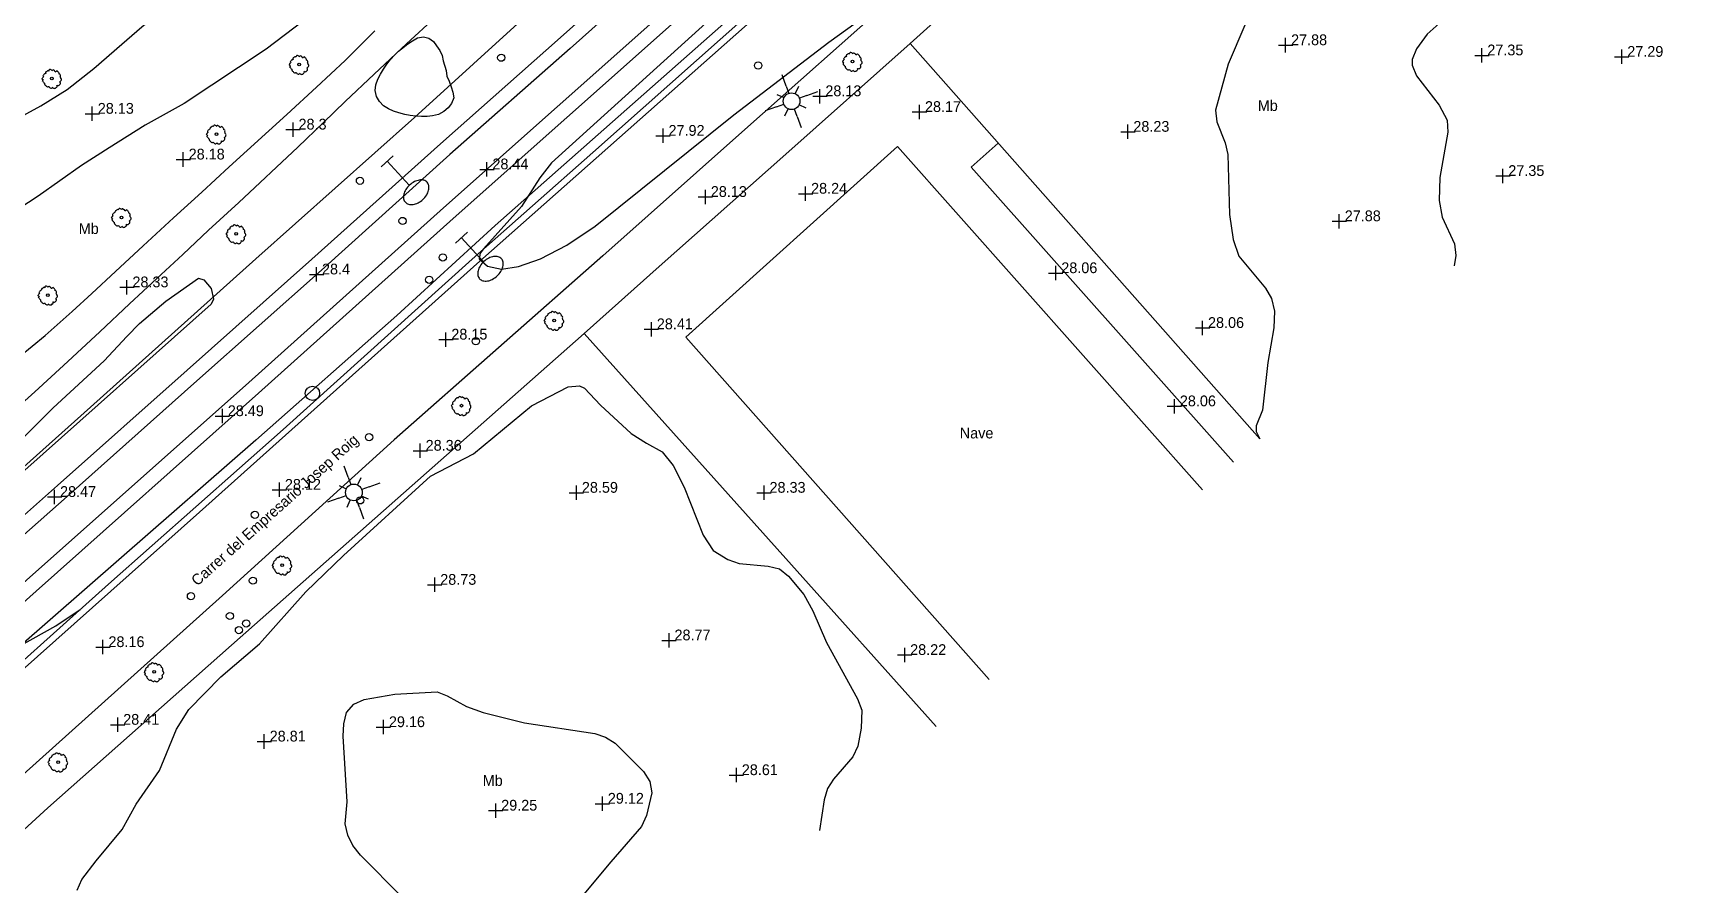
# Model space of a CAD drawing. Extents: x 471511 to 473316, y 4381952 to 4383346.
# Drawn here: x 471870.6 to 471986.8, y 4382256.7 to 4382316 of the extents above; entities that cross this region are included whole.
import ezdxf
from ezdxf.enums import TextEntityAlignment as Align

# ---------------------------------------------------------------- set-up
doc = ezdxf.new("R2010")
doc.units = 0
doc.header["$LTSCALE"] = 4
doc.header["$MEASUREMENT"] = 0
doc.header["$PDMODE"] = 2
doc.header["$PDSIZE"] = 0.5
doc.layers.get('0').update_dxf_attribs({"linetype": 'CONTINUOUS'})
for name, color, linetype in [('100', 31, 'CONTINUOUS'), ('101', 34, 'CONTINUOUS'), ('206', 252, 'CONTINUOUS'), ('222', 7, 'CONTINUOUS'), ('290', 253, 'CONTINUOUS'), ('410', 201, 'CONTINUOUS'), ('411', 12, 'CONTINUOUS'), ('424', 7, 'CONTINUOUS'), ('444', 7, 'CONTINUOUS'), ('505', 60, 'CONTINUOUS'), ('7101', 7, 'CONTINUOUS'), ('7202', 7, 'CONTINUOUS'), ('7400', 2, 'CONTINUOUS'), ('7403', 1, 'CONTINUOUS'), ('7440', 7, 'CONTINUOUS'), ('7515', 53, 'CONTINUOUS'), ('7532', 53, 'CONTINUOUS'), ('8405', 7, 'CONTINUOUS'), ('8444', 7, 'CONTINUOUS')]:
    doc.layers.add(name, color=color, linetype=linetype)

# ---------------------------------------------------------------- blocks, each defined once
blk = doc.blocks.new('STRAFIC')
at = {"color": 1}
blk.add_lwpolyline([(-0.03, 3.64, 0.07), (-0.44, 3.59, 0.08), (-0.76, 3.44, 0.11), (-0.99, 3.21, 0.14), (-1.06, 2.96, 0.14), (-0.99, 2.71, 0.11), (-0.76, 2.48, 0.08), (-0.44, 2.33, 0.07), (-0.03, 2.28, 0.07), (0.38, 2.33, 0.08), (0.7, 2.48, 0.11), (0.93, 2.71, 0.14), (1, 2.96, 0.14), (0.93, 3.21, 0.11), (0.7, 3.44, 0.08), (0.38, 3.59, 0.07)], format="xyb", close=True, dxfattribs=at)
for points in [[(0, 0), (0, 2.25)], [(-0.56, 0), (0.56, 0)]]:
    blk.add_lwpolyline(points, dxfattribs=at)
blk = doc.blocks.new('MOJON')
blk.add_circle((0, 0), 0.25)
blk = doc.blocks.new('POSTE')
at = {"color": 7}
blk.add_circle((0, 0), 0.5, dxfattribs=at)
blk = doc.blocks.new('ARBOL')
at = {"color": 3}
for p, q in [((-1.26, 0.07), (-1.27, -0.01)), ((-1.23, 0.15), (-1.26, 0.07)), ((-1.17, 0.24), (-1.23, 0.15)), ((-1.18, 0.48), (-1.21, 0.39)), ((-1.21, 0.39), (-1.2, 0.31)), ((-1.2, 0.31), (-1.16, 0.22)), ((-1.11, 0.55), (-1.18, 0.48)), ((-1.03, 0.59), (-1.11, 0.55)), ((-1.01, 0.67), (-1.03, 0.59)), ((-0.96, 0.76), (-1.01, 0.67)), ((-0.92, 0.97), (-0.96, 0.88)), ((-0.96, 0.88), (-0.96, 0.7)), ((-0.85, 1.04), (-0.92, 0.97)), ((-0.77, 1.08), (-0.85, 1.04)), ((-0.7, 1.09), (-0.77, 1.08)), ((-0.5, 1.09), (-0.7, 1.09)), ((-0.49, 1.11), (-0.5, 1.08)), ((-0.46, 1.23), (-0.49, 1.11)), ((-0.38, 1.32), (-0.46, 1.23)), ((-0.31, 1.35), (-0.38, 1.32)), ((-0.23, 1.36), (-0.31, 1.35)), ((-0.11, 1.36), (-0.23, 1.36)), ((0, 1.35), (-0.11, 1.36)), ((0.07, 1.26), (0, 1.35)), ((0.12, 1.18), (0.07, 1.26)), ((0.17, 1.25), (0.12, 1.16)), ((0.12, 1.16), (0.12, 1.16)), ((0.24, 1.31), (0.17, 1.25)), ((0.32, 1.32), (0.24, 1.31)), ((0.39, 1.31), (0.32, 1.32)), ((0.55, 1.31), (0.39, 1.31)), ((0.62, 1.26), (0.55, 1.31)), ((0.7, 1.22), (0.62, 1.26)), ((0.76, 1.14), (0.7, 1.22)), ((0.77, 0.97), (0.7, 0.98)), ((0.77, 1.05), (0.76, 1.14)), ((0.77, 0.97), (0.77, 1.05)), ((0.86, 0.95), (0.77, 0.97)), ((0.96, 0.93), (0.86, 0.95)), ((1.03, 0.87), (0.96, 0.93)), ((1.07, 0.79), (1.03, 0.87)), ((1.08, 0.7), (1.07, 0.79)), ((1.1, 0.49), (1.07, 0.51)), ((1.08, 0.6), (1.08, 0.7)), ((1.09, 0.52), (1.08, 0.6)), ((1.17, 0.48), (1.1, 0.49)), ((1.25, 0.41), (1.17, 0.48)), ((1.29, 0.32), (1.25, 0.41)), ((1.3, 0.24), (1.29, 0.32)), ((1.3, 0.15), (1.3, 0.24)), ((1.31, 0.06), (1.3, 0.15)), ((1.31, -0.03), (1.31, 0.06)), ((-1.27, -0.01), (-1.26, -0.13)), ((-1.26, -0.13), (-1.26, -0.21)), ((-1.26, -0.21), (-1.23, -0.3)), ((-1.23, -0.3), (-1.16, -0.32)), ((-1.16, -0.32), (-1.08, -0.34)), ((-1.08, -0.34), (-1.01, -0.35)), ((-1.01, -0.35), (-0.95, -0.35)), ((-0.96, -0.38), (-1.01, -0.49)), ((-1.01, -0.49), (-1, -0.58)), ((-1, -0.58), (-0.96, -0.66)), ((-0.96, -0.66), (-0.96, -0.74)), ((-0.96, -0.74), (-0.88, -0.8)), ((-0.88, -0.8), (-0.8, -0.81)), ((-0.8, -0.81), (-0.72, -0.81)), ((-0.76, -0.81), (-0.75, -0.9)), ((-0.75, -0.9), (-0.73, -0.98)), ((-0.73, -0.98), (-0.68, -1.07)), ((-0.68, -1.07), (-0.61, -1.15)), ((-0.61, -1.15), (-0.53, -1.14)), ((-0.53, -1.14), (-0.45, -1.12)), ((-0.45, -1.12), (-0.37, -1.07)), ((-0.37, -1.05), (-0.37, -1.15)), ((-0.37, -1.15), (-0.27, -1.21)), ((-0.27, -1.21), (-0.19, -1.22)), ((-0.19, -1.22), (-0.07, -1.22)), ((-0.07, -1.22), (0.01, -1.25)), ((0.01, -1.25), (0.08, -1.22)), ((0.08, -1.22), (0.16, -1.16)), ((0.16, -1.16), (0.18, -1.08)), ((0.18, -1.11), (0.25, -1.15)), ((0.25, -1.15), (0.32, -1.16)), ((0.32, -1.16), (0.4, -1.16)), ((0.4, -1.16), (0.47, -1.18)), ((0.47, -1.18), (0.55, -1.16)), ((0.55, -1.16), (0.62, -1.14)), ((0.62, -1.14), (0.7, -1.09)), ((0.7, -1.09), (0.75, -0.93)), ((0.78, -0.99), (0.74, -0.96)), ((0.85, -0.98), (0.78, -0.99)), ((0.93, -0.93), (0.85, -0.98)), ((1.02, -0.92), (0.93, -0.93)), ((1.06, -0.69), (0.98, -0.69)), ((1.06, -0.85), (1.02, -0.92)), ((1.03, -0.69), (1.05, -0.77)), ((1.05, -0.77), (1.06, -0.85)), ((1.13, -0.65), (1.06, -0.69)), ((1.2, -0.61), (1.13, -0.65)), ((1.2, -0.21), (1.27, -0.14)), ((1.2, -0.6), (1.21, -0.59)), ((1.22, -0.31), (1.21, -0.23)), ((1.21, -0.41), (1.22, -0.31)), ((1.21, -0.51), (1.21, -0.41)), ((1.21, -0.59), (1.21, -0.51)), ((1.27, -0.14), (1.31, -0.03))]:
    blk.add_line(p, q, dxfattribs=at)
at = {"color": 25}
blk.add_circle((0, 0), 0.19, dxfattribs=at)
blk = doc.blocks.new('FAROLA')
at = {"color": 7}
for p, q in [((0.43, 1.04), (0.75, 1.8)), ((-1.04, 0.43), (-1.8, 0.75)), ((-1.04, 0.43), (-0.54, 0.22)), ((-0.43, 1.04), (-0.22, 0.54)), ((0.43, 1.04), (0.22, 0.54)), ((1.04, 0.43), (0.54, 0.22)), ((-1.04, -0.43), (-0.54, -0.22)), ((-0.43, -1.04), (-0.75, -1.8)), ((-0.43, -1.04), (-0.22, -0.54)), ((0.43, -1.04), (0.22, -0.54)), ((1.04, -0.43), (0.54, -0.22)), ((1.04, -0.43), (1.8, -0.75))]:
    blk.add_line(p, q, dxfattribs=at)
blk.add_circle((0, 0), 0.58, dxfattribs=at)
blk = doc.blocks.new('COTA')
at = {"color": 7}
blk.add_point((0, 0), dxfattribs=at)

msp = doc.modelspace()

# ---------------------------------------------------------------- linework, layer by layer
at = {"layer": '100'}
for points, elevation in [([(471924.263, 4382322.919), (471906.669, 4382306.984), (471905.847, 4382305.937), (471904.583, 4382303.933), (471901.926, 4382300.997), (471901.702, 4382300.688), (471901.639, 4382300.309), (471902.21, 4382299.787), (471903.2, 4382299.584), (471904.38, 4382299.762), (471905.915, 4382300.29), (471907.735, 4382301.252), (471909.712, 4382302.583), (471919.352, 4382310.33), (471925.968, 4382315.374), (471931.366, 4382319.28)], 28), ([(471956.027, 4382319.132), (471953.778, 4382313.848), (471952.904, 4382310.637), (471952.984, 4382309.844), (471953.565, 4382308.372), (471953.745, 4382307.551), (471953.876, 4382303.377), (471954.131, 4382301.645), (471954.528, 4382300.485), (471956.379, 4382298.265), (471956.785, 4382297.526), (471956.995, 4382296.646), (471956.962, 4382295.499), (471956.529, 4382293.086), (471956.163, 4382289.773), (471955.714, 4382288.67), (471955.736, 4382288.283), (471955.983, 4382287.78)], 28), ([(471869.328, 4382287.276), (471871.988, 4382289.931), (471875.535, 4382293.206), (471877.105, 4382294.896), (471877.98, 4382295.808), (471879.816, 4382297.343), (471882.1, 4382298.95), (471882.47, 4382298.825), (471882.969, 4382298.23), (471883.143, 4382297.491), (471882.986, 4382297.138), (471870.001, 4382285.59)], 28.5), ([(471873.646, 4382256.359), (471873.966, 4382257.099), (471874.973, 4382258.404), (471876.777, 4382260.576), (471877.753, 4382262.333), (471879.386, 4382264.672), (471880.572, 4382267.568), (471881.424, 4382268.928), (471883.648, 4382271.205), (471886.343, 4382273.505), (471889.575, 4382277.111), (471892.187, 4382279.649), (471898.244, 4382285.172), (471901.248, 4382286.72), (471905.269, 4382290.06), (471907.833, 4382291.379), (471908.618, 4382291.463), (471908.97, 4382291.298), (471910.071, 4382290.109), (471912.22, 4382288.138), (471913.289, 4382287.477), (471914.383, 4382286.862), (471915.138, 4382285.91), (471915.908, 4382284.398), (471917.227, 4382281.056), (471917.917, 4382279.994), (471918.94, 4382279.375), (471919.739, 4382279.093), (471921.759, 4382278.916), (471922.552, 4382278.717), (471923.173, 4382278.207), (471924.236, 4382276.94), (471924.865, 4382275.798), (471925.81, 4382273.6), (471927.983, 4382269.679), (471928.27, 4382268.893), (471928.238, 4382267.626), (471927.994, 4382266.381), (471927.658, 4382265.633), (471926.297, 4382264.085), (471925.893, 4382263.437), (471925.642, 4382262.634), (471925.328, 4382260.511)], 28.5), ([(471867.986, 4382272.442), (471872.163, 4382274.742), (471873.853, 4382275.892)], 28.5), ([(471896.283, 4382255.872), (471893.374, 4382258.787), (471892.846, 4382259.465), (471892.49, 4382260.183), (471892.311, 4382260.962), (471892.447, 4382262.495), (471892.174, 4382267.069), (471892.208, 4382267.928), (471892.4, 4382268.723), (471892.902, 4382269.29), (471893.636, 4382269.634), (471895.768, 4382270.004), (471898.709, 4382270.151), (471899.416, 4382269.886), (471900.744, 4382269.129), (471901.908, 4382268.728), (471904.78, 4382268.004), (471909.676, 4382267.261), (471910.432, 4382266.993), (471911.092, 4382266.577), (471913.081, 4382264.607), (471913.511, 4382263.926), (471913.644, 4382263.122), (471913.284, 4382261.555), (471912.947, 4382260.774), (471910.808, 4382258.336), (471908.925, 4382256.078)], 29)]:
    msp.add_lwpolyline(points, dxfattribs=dict(at, elevation=elevation))
at = {"layer": '101', "elevation": 27.5}
msp.add_lwpolyline([(471969.504, 4382317.616), (471967.629, 4382315.946), (471966.891, 4382314.926), (471966.595, 4382314.168), (471966.576, 4382313.783), (471966.891, 4382313.046), (471968.473, 4382311.005), (471969.027, 4382309.957), (471969.079, 4382309.123), (471968.506, 4382305.959), (471968.463, 4382304.35), (471968.685, 4382303.207), (471969.532, 4382301.344), (471969.622, 4382300.541), (471969.498, 4382299.803)], dxfattribs=at)
at = {"layer": '206'}
for points in [[(471869.164, 4382309.873, 28.279), (471871.128, 4382310.948, 28.279), (471872.945, 4382312.094, 28.308), (471874.815, 4382313.554, 28.337), (471876.763, 4382315.233, 28.366), (471878.159, 4382316.442, 28.366), (471880.571, 4382318.43, 28.236), (471882.727, 4382320.207, 28.207), (471884.678, 4382321.958, 28.257), (471886.688, 4382323.845, 28.352), (471888.382, 4382325.586, 28.207), (471889.772, 4382327.291, 28.207), (471890.669, 4382328.55, 28.207), (471891.927, 4382330.316, 28.207), (471893.197, 4382332.149, 28.207), (471894.206, 4382333.889, 28.207), (471896.323, 4382339.638, 28.149), (471898.359, 4382345.687, 28.25), (471898.887, 4382351.706, 28.359), (471899.52, 4382358.607, 28.881), (471900.348, 4382367.542, 29.403), (471901.286, 4382371.976, 29.475), (471901.776, 4382374.281, 29.533), (471902.47, 4382376.302, 29.707)], [(471889.395, 4382316.858, 28.221), (471886.798, 4382314.902, 28.221), (471881.088, 4382311.105, 28.207), (471878.378, 4382309.599, 28.149), (471875.871, 4382308.023, 28.134), (471873.963, 4382306.791, 28.127), (471870.939, 4382304.652, 28.004), (471868.147, 4382302.85, 27.975)], [(471898.588, 4382317.125, 28.221), (471896.576, 4382315.267, 28.323), (471894.328, 4382313.151, 28.308), (471892.305, 4382311.241, 28.308), (471890.808, 4382309.788, 28.315), (471889.021, 4382308.064, 28.337), (471884.908, 4382304.228, 28.366), (471882.789, 4382302.288, 28.366), (471881.013, 4382300.608, 28.453), (471879.202, 4382298.918, 28.439), (471877.295, 4382297.161, 28.511), (471875.225, 4382295.226, 28.511), (471872.696, 4382292.872, 28.504), (471870.705, 4382291.05, 28.489), (471868.632, 4382289.186, 28.323)], [(471869.614, 4382293.466, 28.41), (471871.412, 4382294.958, 28.41), (471873.301, 4382296.63, 28.337), (471874.661, 4382297.879, 28.294), (471876.312, 4382299.409, 28.294), (471878.248, 4382301.194, 28.294), (471880.364, 4382303.15, 28.294), (471882.325, 4382304.946, 28.294), (471884.239, 4382306.691, 28.294), (471888.237, 4382310.344, 28.294), (471890.312, 4382312.239, 28.294), (471892.307, 4382314.112, 28.308), (471894.365, 4382316.178, 28.323)]]:
    msp.add_polyline3d(points, dxfattribs=at)
at = {"layer": '222'}
for points in [[(472026.617, 4382422.155, 27.946), (472014.5, 4382411.313, 27.82), (472006.597, 4382404.231, 27.893), (471998.172, 4382396.727, 28.067), (471989.678, 4382389.181, 28.009), (471976.382, 4382377.267, 27.98), (471963.802, 4382366.097, 28.081), (471946.466, 4382350.584, 28.183), (471938.539, 4382343.535, 28.125), (471929.043, 4382335.033, 28.255), (471919.344, 4382326.44, 28.313), (471907.308, 4382315.694, 28.371), (471898.933, 4382308.297, 28.371), (471889.992, 4382300.266, 28.4), (471881.316, 4382292.546, 28.502), (471872.289, 4382284.513, 28.516), (471860.568, 4382274.137, 28.55)], [(472027.281, 4382421.408, 27.946), (472015.167, 4382410.568, 27.82), (472007.263, 4382403.486, 27.893), (471998.837, 4382395.98, 28.067), (471990.343, 4382388.435, 28.008), (471977.048, 4382376.521, 27.98), (471964.467, 4382365.35, 28.081), (471947.132, 4382349.838, 28.183), (471939.204, 4382342.788, 28.125), (471929.708, 4382334.287, 28.255), (471920.009, 4382325.693, 28.313), (471907.972, 4382314.946, 28.371), (471899.598, 4382307.55, 28.371), (471890.659, 4382299.52, 28.4), (471881.981, 4382291.799, 28.502), (471872.953, 4382283.765, 28.516), (471861.243, 4382273.399, 28.55)], [(471862.967, 4382271.517, 28.545), (471870.131, 4382277.922, 28.574), (471885.612, 4382291.695, 28.589), (471899.159, 4382303.842, 28.444), (471914.989, 4382317.918, 28.407), (471929.546, 4382330.837, 28.313), (471945.497, 4382345.039, 28.19), (471959.869, 4382357.966, 28.154), (471975.03, 4382371.468, 28.096), (471987.781, 4382382.849, 28.052), (472000.768, 4382394.458, 27.987), (472014.478, 4382406.608, 27.929), (472029.172, 4382419.671, 27.841)], [(471863.642, 4382270.779, 28.545), (471870.796, 4382277.176, 28.574), (471886.279, 4382290.949, 28.589), (471899.825, 4382303.096, 28.444), (471915.653, 4382317.171, 28.407), (471930.211, 4382330.09, 28.313), (471946.164, 4382344.294, 28.19), (471960.536, 4382357.221, 28.154), (471975.695, 4382370.722, 28.096), (471988.447, 4382382.103, 28.052), (472001.433, 4382393.711, 27.987), (472015.144, 4382405.862, 27.929), (472029.84, 4382418.928, 27.841)]]:
    msp.add_polyline3d(points, dxfattribs=at)
at = {"layer": '290'}
msp.add_polyline3d([(471937.771, 4382308.351, 28.399), (471935.892, 4382306.669, 28.312), (471954.146, 4382286.146, 27.879)], dxfattribs=at)
at = {"layer": '410'}
for points in [[(471832.783, 4382239.139, 28.187), (471854.402, 4382258.451, 28.376), (471865.669, 4382268.565, 28.33), (471875.828, 4382277.66, 29.398), (471887.995, 4382288.421, 29.238), (471901.148, 4382300.278, 29.072), (471909.554, 4382307.689, 29.086), (471920.277, 4382317.22, 29.086), (471934.284, 4382329.82, 28.97), (471950.496, 4382344.269, 28.405), (471963.191, 4382355.495, 28.238), (471979.266, 4382369.841, 28.238), (471992.011, 4382381.279, 28.252), (472001.123, 4382389.494, 28.173), (472009.617, 4382396.915, 28.173), (472022.444, 4382408.47, 28.013), (472031.833, 4382416.803, 27.783), (472034.557, 4382419.235, 28.234), (472048.875, 4382432.009, 28.129), (472063.676, 4382445.194, 28.099), (472077.363, 4382457.361, 28.369), (472094.438, 4382472.731, 28.639), (472107.295, 4382484.077, 28.864), (472117.765, 4382493.495, 28.954)], [(472026.155, 4382425.329, 28.57), (472015.229, 4382415.636, 28.564), (472004.588, 4382406.155, 28.811), (471993.546, 4382396.262, 28.651), (471980.487, 4382384.673, 28.912), (471968.24, 4382373.738, 28.977), (471949.066, 4382356.558, 28.948), (471938.475, 4382347.085, 29.101), (471926.911, 4382336.744, 29.115), (471914.537, 4382325.813, 29.304), (471905.347, 4382317.6, 29.304), (471897.125, 4382310.127, 29.101), (471886.079, 4382300.298, 29.267), (471873.917, 4382289.364, 29.26), (471858.89, 4382275.969, 29.231), (471842.734, 4382261.726, 29.43), (471822.25, 4382243.239, 29.35), (471796.771, 4382220.512, 29.278)], [(471921.639, 4382319.32, 28.585), (471912.305, 4382311.056, 28.512), (471902.741, 4382302.617, 28.657), (471895.91, 4382296.351, 28.425), (471886.099, 4382287.678, 28.86), (471876.737, 4382279.512, 28.831), (471866.962, 4382270.995, 28.802), (471848.339, 4382253.909, 28.599)]]:
    msp.add_polyline3d(points, dxfattribs=at)
at = {"layer": '411'}
for points in [[(472119.994, 4382494.339, 27.799), (472118.791, 4382493.324, 27.589), (472118.009, 4382492.968, 27.574), (472111.644, 4382487.352, 27.484), (472090.071, 4382468.061, 27.274), (472079.137, 4382458.309, 27.274), (472067.558, 4382447.944, 27.244), (472055.797, 4382437.478, 26.989), (472045.198, 4382428.051, 27.049), (472033.647, 4382417.725, 27.019), (472018.829, 4382404.588, 27.041), (472002.017, 4382389.662, 27.259), (471985.437, 4382374.904, 27.469), (471970.613, 4382361.554, 27.563), (471954.82, 4382347.551, 27.679), (471939.069, 4382333.49, 27.701), (471923.155, 4382319.166, 28.005), (471901.671, 4382300.145, 28.092), (471882.171, 4382282.662, 28.208), (471865.964, 4382268.244, 28.244), (471853.531, 4382257.162, 28.012), (471837.789, 4382243.098, 27.889)], [(471987.707, 4382369.562, 27.371), (471976.056, 4382359.058, 27.574), (471964.862, 4382349.04, 27.559), (471959.275, 4382344.115, 27.617), (471949.621, 4382335.6, 27.893), (471941.691, 4382328.448, 27.77), (471919.922, 4382309.104, 27.994), (471910.254, 4382300.515, 28.045), (471895.713, 4382287.693, 28.27), (471883.764, 4382276.86, 28.241), (471869.668, 4382264.198, 28.199)], [(471976.205, 4382355.155, 27.732), (471952.49, 4382334.088, 27.79), (471931.633, 4382315.288, 28.116)], [(471914.176, 4382299.773, 28.312), (471922.987, 4382307.581, 28.312)], [(471908.936, 4382295.107, 28.4), (471884.399, 4382273.417, 28.335), (471871.607, 4382262.08, 28.277), (471866.883, 4382257.769, 28.277), (471874.553, 4382249.179, 28.379)]]:
    msp.add_polyline3d(points, dxfattribs=at)
at = {"layer": '424'}
for points in [[(471922.987, 4382307.581, 29.414), (471931.633, 4382315.288, 29.399), (471955.979, 4382287.776, 29.202)], [(471933.449, 4382267.734, 28.693), (471922.989, 4382279.429, 28.812), (471908.936, 4382295.107, 29.109), (471914.176, 4382299.773, 29.109)]]:
    msp.add_polyline3d(points, dxfattribs=at)
at = {"layer": '444'}
msp.add_polyline3d([(471937.13, 4382271.009, 37.048), (471916.019, 4382294.845, 37.048), (471930.749, 4382308.12, 37.026), (471951.98, 4382284.219, 36.93)], dxfattribs=at)
at = {"layer": '505'}
msp.add_polyline3d([(471899.345, 4382313.407, 30.936), (471899.39, 4382313.007, 30.936), (471899.537, 4382312.661, 30.936), (471899.687, 4382312.273, 30.936), (471899.797, 4382311.89, 30.936), (471899.865, 4382311.504, 30.936), (471899.707, 4382311.111, 30.936), (471899.483, 4382310.798, 30.936), (471899.181, 4382310.544, 30.936), (471898.813, 4382310.355, 30.936), (471898.396, 4382310.244, 30.936), (471898.015, 4382310.204, 30.936), (471897.615, 4382310.201, 30.936), (471897.224, 4382310.231, 30.936), (471896.843, 4382310.284, 30.936), (471896.466, 4382310.349, 30.936), (471896.049, 4382310.454, 30.936), (471895.669, 4382310.586, 30.936), (471895.32, 4382310.743, 30.936), (471894.984, 4382310.949, 30.936), (471894.688, 4382311.243, 30.936), (471894.486, 4382311.603, 30.936), (471894.395, 4382312.011, 30.936), (471894.441, 4382312.417, 30.936), (471894.579, 4382312.799, 30.936), (471894.756, 4382313.15, 30.936), (471894.974, 4382313.504, 30.936), (471895.211, 4382313.849, 30.936), (471895.466, 4382314.179, 30.936), (471895.738, 4382314.482, 30.936), (471896.03, 4382314.75, 30.936), (471896.323, 4382314.992, 30.936), (471896.658, 4382315.252, 30.936), (471896.987, 4382315.479, 30.936), (471897.352, 4382315.69, 30.936), (471897.754, 4382315.749, 30.936), (471898.14, 4382315.669, 30.936), (471898.451, 4382315.435, 30.936), (471898.676, 4382315.13, 30.936), (471898.889, 4382314.792, 30.936), (471899.05, 4382314.452, 30.936), (471899.136, 4382314.074, 30.936)], close=True, dxfattribs=at)

# ---------------------------------------------------------------- block references
at = {"layer": '7101'}
for p in [(471957.775, 4382315.17, 27.877), (471971.436, 4382314.461, 27.35), (471981.179, 4382314.361, 27.292), (471925.354, 4382311.617, 28.131), (471874.705, 4382310.397, 28.131), (471932.289, 4382310.52, 28.167), (471888.679, 4382309.297, 28.297), (471914.435, 4382308.861, 27.92), (471946.796, 4382309.141, 28.225), (471881.033, 4382307.213, 28.181), (471902.178, 4382306.527, 28.437), (471972.898, 4382306.067, 27.35), (471917.38, 4382304.609, 28.131), (471924.361, 4382304.831, 28.239), (471961.512, 4382302.917, 27.877), (471890.314, 4382299.213, 28.404), (471941.778, 4382299.302, 28.065), (471877.117, 4382298.316, 28.326), (471913.622, 4382295.397, 28.413), (471951.994, 4382295.487, 28.065), (471899.317, 4382294.676, 28.152), (471883.756, 4382289.348, 28.485), (471950.033, 4382290.033, 28.065), (471897.529, 4382286.942, 28.362), (471872.078, 4382283.724, 28.47), (471887.732, 4382284.223, 28.116), (471908.405, 4382284.015, 28.594), (471921.466, 4382284.015, 28.326), (471898.543, 4382277.608, 28.725), (471875.448, 4382273.274, 28.159), (471914.853, 4382273.741, 28.768), (471931.258, 4382272.722, 28.218), (471876.474, 4382267.866, 28.412), (471894.972, 4382267.701, 29.16), (471886.673, 4382266.701, 28.812), (471919.538, 4382264.361, 28.609), (471910.212, 4382262.371, 29.116), (471902.788, 4382261.89, 29.247)]:
    msp.add_blockref('COTA', p, dxfattribs=at)
at = {"layer": '7202', "rotation": 222.6000043791743}
msp.add_blockref('POSTE', (471890.031, 4382290.933, 28.098), dxfattribs=at)
at = {"layer": '7400', "rotation": 222.6000043791743}
for p in [(471923.387, 4382311.269, 28.123), (471892.912, 4382284.035, 28.283)]:
    msp.add_blockref('FAROLA', p, dxfattribs=at)
at = {"layer": '7403', "rotation": 222.6000043791743}
for p in [(471895.228, 4382307.087, 28.402), (471900.401, 4382301.767, 28.547)]:
    msp.add_blockref('STRAFIC', p, dxfattribs=at)
at = {"layer": '7440', "rotation": 222.6000043791743}
for p in [(471903.171, 4382314.298, 28.243), (471921.057, 4382313.754, 28.036), (471893.335, 4382305.733, 28.707), (471896.301, 4382302.933, 28.808), (471899.105, 4382300.394, 29.229), (471898.152, 4382298.841, 28.91), (471901.401, 4382294.566, 28.109), (471893.974, 4382287.882, 28.181), (471893.352, 4382283.483, 28.37), (471886.024, 4382282.479, 28.254), (471885.882, 4382277.897, 28.341), (471881.57, 4382276.819, 28.167), (471884.284, 4382275.435, 28.37), (471884.911, 4382274.454, 28.355), (471885.418, 4382274.919, 28.37)]:
    msp.add_blockref('MOJON', p, dxfattribs=at)
at = {"layer": '7515', "xscale": 0.5, "yscale": 0.5, "zscale": 0.5}
for p, rotation in [((471889.109, 4382313.821, 31.849), 222.6000043791743), ((471927.627, 4382314.027, 33.119), 222.3000013297405), ((471871.895, 4382312.849, 32.567), 222.6000043791743), ((471883.346, 4382308.978, 31.936), 222.6000043791743), ((471876.734, 4382303.175, 32.212), 222.6000043791743), ((471884.719, 4382302.034, 31.11), 222.6000043791743), ((471871.617, 4382297.771, 32.255), 222.6000043791743), ((471906.853, 4382296.008, 34.171), 222.6000043791743), ((471900.399, 4382290.075, 34.186), 222.6000043791743), ((471887.927, 4382278.981, 34.534), 222.6000043791743), ((471879.015, 4382271.544, 35.012), 222.6000043791743), ((471872.323, 4382265.27, 35.012), 222.6000043791743)]:
    msp.add_blockref('ARBOL', p, dxfattribs=dict(at, rotation=rotation))

# ---------------------------------------------------------------- texts
at = {"layer": '7101'}
for s, p in [('27.88', (471958.155, 4382315.17, 27.88)), ('27.35', (471971.816, 4382314.461, 27.35)), ('27.29', (471981.559, 4382314.361, 27.29)), ('28.13', (471925.734, 4382311.617, 28.13)), ('28.13', (471875.085, 4382310.397, 28.13)), ('28.17', (471932.669, 4382310.52, 28.17)), ('28.3', (471889.059, 4382309.297, 28.3)), ('27.92', (471914.815, 4382308.861, 27.92)), ('28.23', (471947.176, 4382309.141, 28.23)), ('28.18', (471881.413, 4382307.213, 28.18)), ('28.44', (471902.558, 4382306.527, 28.44)), ('27.35', (471973.278, 4382306.067, 27.35)), ('28.13', (471917.76, 4382304.609, 28.13)), ('28.24', (471924.741, 4382304.831, 28.24)), ('27.88', (471961.892, 4382302.917, 27.88)), ('28.06', (471942.158, 4382299.302, 28.06)), ('28.33', (471877.497, 4382298.316, 28.33)), ('28.4', (471890.694, 4382299.213, 28.4)), ('28.15', (471899.697, 4382294.676, 28.15)), ('28.41', (471914.002, 4382295.397, 28.41)), ('28.06', (471952.374, 4382295.487, 28.06)), ('28.06', (471950.413, 4382290.033, 28.06)), ('28.49', (471884.136, 4382289.348, 28.49)), ('28.36', (471897.909, 4382286.942, 28.36)), ('28.12', (471888.112, 4382284.223, 28.12)), ('28.47', (471872.458, 4382283.724, 28.47)), ('28.59', (471908.785, 4382284.015, 28.59)), ('28.33', (471921.846, 4382284.015, 28.33)), ('28.73', (471898.923, 4382277.608, 28.73)), ('28.77', (471915.233, 4382273.741, 28.77)), ('28.16', (471875.828, 4382273.274, 28.16)), ('28.22', (471931.638, 4382272.722, 28.22)), ('28.41', (471876.854, 4382267.866, 28.41)), ('29.16', (471895.352, 4382267.701, 29.16)), ('28.81', (471887.053, 4382266.701, 28.81)), ('28.61', (471919.918, 4382264.361, 28.61)), ('29.12', (471910.592, 4382262.371, 29.12)), ('29.25', (471903.168, 4382261.89, 29.25))]:
    msp.add_text(s, height=0.75, dxfattribs=at).set_placement(p)
at = {"layer": '7532'}
for p in [(471956.535, 4382310.966, 27.745), (471874.457, 4382302.402, 28.159), (471902.578, 4382263.985, 29.263)]:
    msp.add_text('Mb', height=0.75, dxfattribs=at).set_placement(p, align=Align.MIDDLE_CENTER)
at = {"layer": '8405'}
msp.add_text('Carrer del Empresario Josep Roig', height=0.75, rotation=41.8, dxfattribs=at).set_placement((471887.409, 4382282.816), align=Align.MIDDLE_CENTER)
at = {"layer": '8444'}
msp.add_text('Nave', height=0.75, dxfattribs=at).set_placement((471936.263, 4382288.172, 36.939), align=Align.MIDDLE_CENTER)

doc.saveas('drawing.dxf')
